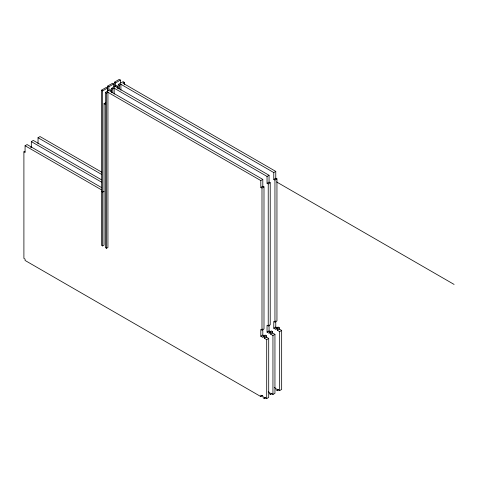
<?xml version="1.0" encoding="UTF-8"?>
<svg xmlns="http://www.w3.org/2000/svg" width="478" height="478" viewBox="0 0 478 478"><rect width="100%" height="100%" fill="white"/><g stroke="black" fill="none" stroke-linecap="round" stroke-linejoin="round"><path stroke-width="0.72" d="M107.466 91.812L107.466 88.089L106.289 87.408L101.456 90.199L101.438 245.256L102.621 245.937L104.031 245.118L104.049 103.672L105.548 102.806M102.621 245.937L102.633 90.88L107.466 88.089M107.693 91.28L107.693 86.07L112.527 83.28L113.704 83.961L113.704 86.936M114.415 87.402L114.415 82.192L119.243 79.402L120.426 80.083L120.426 83.058M107.693 86.07L108.87 86.751L113.704 83.961M114.415 82.192L115.592 82.873L120.426 80.083M111.583 92.792L111.583 88.316L116.417 85.526L117.594 86.207L117.594 88.442M118.305 88.914L118.305 84.439L123.133 81.648L124.316 82.33L124.316 84.564M105.345 92.445L106.522 93.126L107.938 92.308L107.938 247.467L106.522 248.285L105.345 247.604L105.345 92.445L110.179 89.655L111.356 90.336L111.356 92.571M111.583 88.316L112.76 88.998L114.176 88.179L267.047 176.436L269.054 175.283L269.054 182.088L267.047 183.241L267.047 176.436M117.594 86.207L116.184 87.02L269.054 175.283M118.305 84.439L119.482 85.12L120.898 84.301L273.769 172.558L275.77 171.405L275.77 178.85M124.316 82.33L122.9 83.142L275.77 171.405M111.356 90.336L109.94 91.155L262.81 179.411L262.81 186.856M31.321 147.726L31.321 141.602L33.323 140.442L101.467 179.788M38.037 143.842L38.037 137.718L40.038 136.565L101.76 172.194M262.81 395.402L260.809 396.555L25.077 260.462L25.077 259.1L23.9 258.419L23.9 151.855L25.077 152.536L25.077 145.73L27.085 144.571L101.659 187.627M30.64 147.433L31.644 146.854M23.9 151.855L24.904 151.275M104.049 191.325L102.633 192.144L101.456 191.463M107.938 92.308L260.809 180.57L262.81 179.411M273.769 172.558L273.769 179.364L275.77 178.21L276.947 178.886L276.947 320.923L274.946 322.076L273.769 321.395L273.769 328.201L276.123 329.563L276.123 328.201L278.13 327.048L279.307 327.729L279.307 329.217M260.809 180.57L260.809 187.37L262.81 186.217L263.993 186.898L263.993 328.93L261.986 330.089L260.809 329.408L260.809 336.213L263.169 337.57L263.169 336.213L265.171 335.054L266.348 335.735L266.348 337.223M267.047 183.241L268.23 183.922L270.231 182.769L270.231 324.801L268.23 325.954L267.047 325.279L267.047 332.085L269.407 333.441L269.407 332.085L271.408 330.925L272.585 331.607L272.585 333.094M273.769 179.364L274.946 180.045L276.947 178.886M260.809 187.37L261.986 188.051L263.993 186.898M267.047 332.085L269.054 330.925L270.823 331.947M273.769 328.201L275.77 327.048L277.539 328.069M260.809 336.213L262.81 335.054L263.993 335.735M269.407 332.085L270.584 332.76L272.585 331.607M276.123 328.201L277.3 328.882L279.307 327.729M263.169 336.213L264.346 336.894L266.348 335.735M270.584 332.76L270.584 334.122L272.585 332.969L274.946 334.325L274.946 393.31L272.944 394.47L270.584 393.107L270.584 394.47L269.407 393.788L269.407 392.426L268.23 391.745M277.3 328.882L277.3 330.244L279.307 329.085L281.661 330.447L281.661 389.433L279.66 390.592L277.3 389.229L277.3 390.592L276.123 389.911L276.123 388.548L274.354 387.527M264.346 336.894L264.346 338.251L266.348 337.098L268.708 338.454L268.708 397.445L266.7 398.598L264.346 397.236L264.346 398.598L263.169 397.917L263.169 396.555L260.809 395.198L260.809 396.555M270.584 334.122L272.944 335.484L274.946 334.325M277.3 330.244L279.66 331.607L281.661 330.447M264.346 338.251L266.7 339.613L268.708 338.454M270.584 394.47L272.09 393.603M277.3 390.592L278.805 389.725M264.346 398.598L265.846 397.732M276.493 181.897L454.1 284.434M269.054 182.088L270.231 182.769M101.456 90.199L102.633 90.88M104.049 103.672L105.13 104.3M38.037 137.718L101.683 174.464M31.321 141.602L101.396 182.058M25.077 145.73L101.581 189.897M279.66 331.607L279.66 390.592M275.77 320.923L275.77 327.806M274.946 180.045L274.946 322.076M272.944 335.484L272.944 394.47M269.054 324.986L269.054 331.69M268.23 183.922L268.23 325.954M266.7 339.613L266.7 398.598M262.81 328.93L262.81 335.072M261.986 188.051L261.986 330.089M120.898 84.301L120.898 90.27M119.482 85.12L119.482 88.848M115.592 82.873L115.592 86.596M114.176 88.179L114.176 94.148M112.76 88.998L112.76 92.726M108.87 86.751L108.87 90.473M106.522 93.126L106.522 248.285"/></g></svg>
